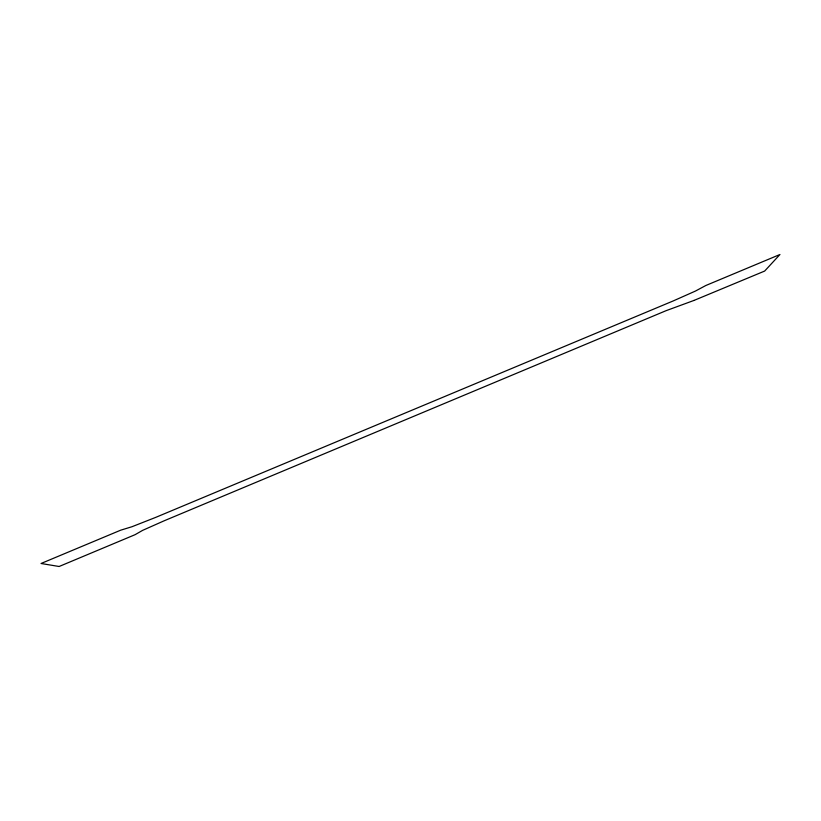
<?xml version="1.0" encoding="UTF-8"?>
<svg xmlns="http://www.w3.org/2000/svg" width="821" height="821" viewBox="0 0 821 821"><rect width="100%" height="100%" fill="white"/><g stroke="black" fill="none" stroke-linecap="round" stroke-linejoin="round"><path stroke-width="1.23" d="M694.012 300.424L764.659 271.063L779.95 254.51L705.803 285.513L695.418 291.075L673.169 300.958L155.61 517.425L131.935 526.743L120.697 530.181L41.05 563.493L59.112 566.49L135.055 534.697L142.638 530.356L164.097 520.822L666.088 310.677L694.012 300.424"/></g></svg>
